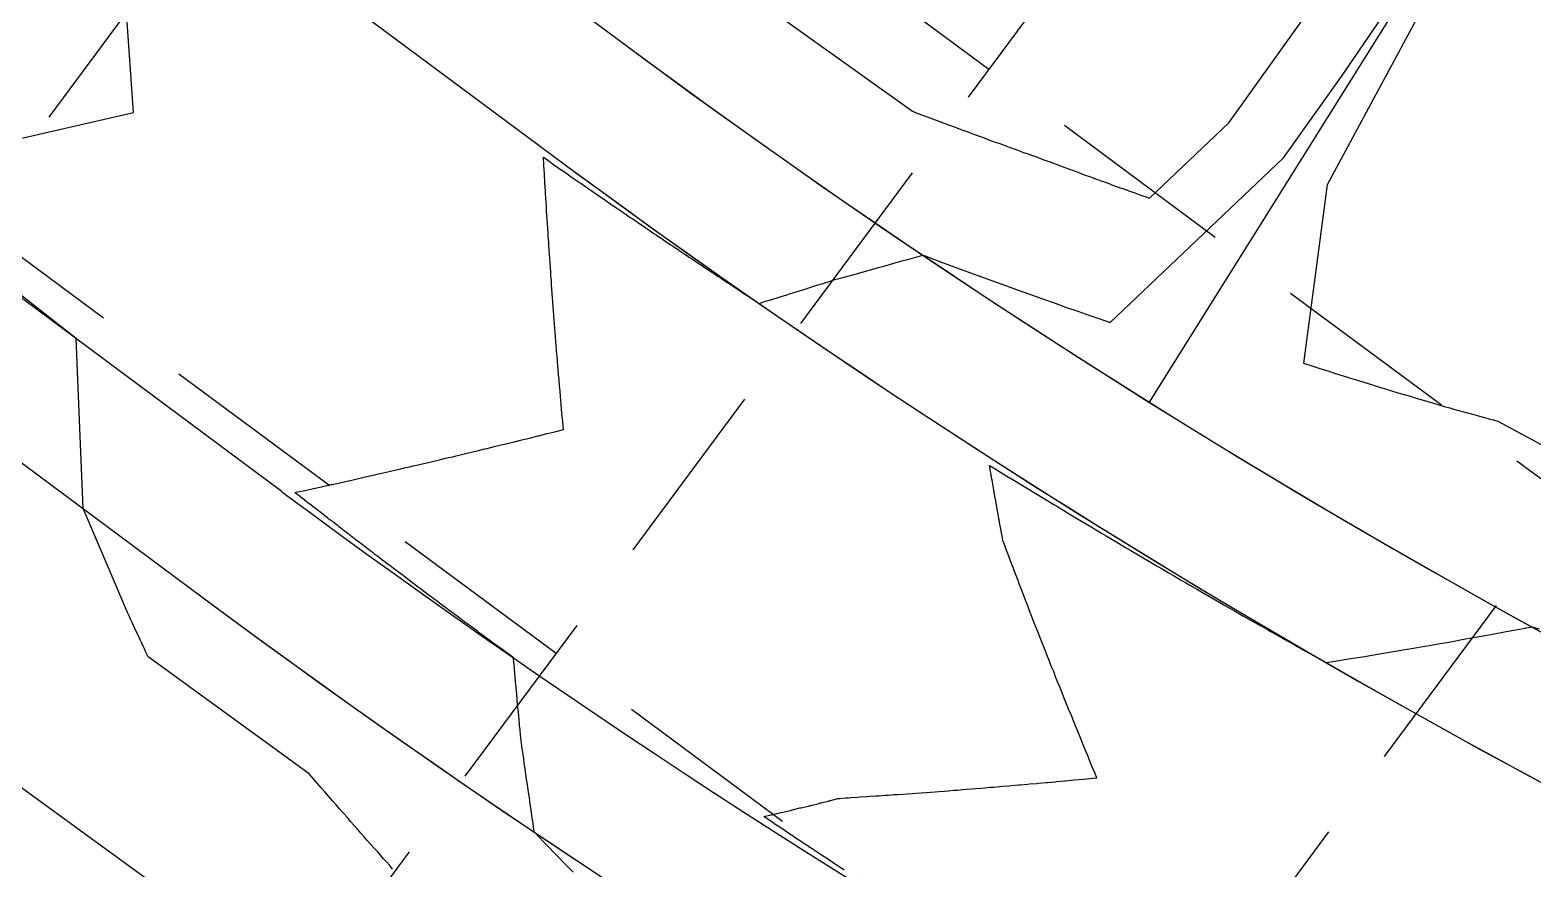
# Model space of a CAD drawing. Header units: feet. Extents: x 2260 to 6199, y 3666 to 7344.
# Drawn here: x 4179.4 to 4287.5, y 5823.5 to 5883.8 of the extents above; entities that cross this region are included whole.
import ezdxf

# ---------------------------------------------------------------- set-up
doc = ezdxf.new("R2010")
doc.units = ezdxf.units.FT
doc.header["$LTSCALE"] = 40
doc.header["$MEASUREMENT"] = 0
doc.linetypes.add('HIDDEN', pattern=[0.375, 0.25, -0.125])
for name, color, linetype in [('EOP-PROP', 4, 'CONTINUOUS'), ('GRID', 254, 'HIDDEN'), ('lots-line', 4, 'CONTINUOUS'), ('PC', 43, 'CONTINUOUS'), ('ST-ROW', 2, 'CONTINUOUS')]:
    doc.layers.add(name, color=color, linetype=linetype)

msp = doc.modelspace()

# ---------------------------------------------------------------- linework, layer by layer
at = {"layer": 'EOP-PROP', "color": 7}
for p, q in [((4065.64, 5987.29), (4216.03, 5875.51)), ((4065.64, 5987.29), (4216.03, 5875.51)), ((4036.86, 5970.06), (4197.54, 5850.63)), ((4036.86, 5970.06), (4197.54, 5850.63))]:
    msp.add_line(p, q, dxfattribs=at)
for radius, end in [(584.5, 265.40063), (584.5, 275.17282), (615.5, 263.30979), (615.5, 263.30979)]:
    msp.add_arc((4564.71, 6344.61), radius, 233.37652, end, dxfattribs=at)
at = {"layer": 'GRID', "linetype": 'HIDDEN', "ltscale": 1.35}
for p, q in [((3115.04, 6721.11), (5717.47, 4791.93)), ((3083.92, 6679.13), (5686.35, 4749.96)), ((4610.88, 6457.77), (3521.7, 4988.47)), ((4652.86, 6426.65), (3563.67, 4957.35)), ((4694.83, 6395.54), (3605.65, 4926.24))]:
    msp.add_line(p, q, dxfattribs=at)
at = {"layer": 'lots-line', "color": 7}
msp.add_line((4259.91, 5857.05), (4320.87, 5954.56), dxfattribs=at)
msp.add_line((4259.91, 5857.05), (4320.87, 5954.56), dxfattribs=at)
at = {"layer": 'PC', "color": 43, "flags": 128}
for points, elevation in [([(4226.63, 5889.58), (4242.85, 5877.97), (4243.19, 5877.84), (4243.52, 5877.71), (4243.85, 5877.59), (4244.18, 5877.47), (4244.5, 5877.35), (4244.82, 5877.23), (4245.13, 5877.11), (4245.44, 5877), (4245.74, 5876.89), (4246.04, 5876.78), (4246.33, 5876.67), (4246.62, 5876.56), (4246.91, 5876.46), (4247.19, 5876.35), (4247.47, 5876.25), (4247.75, 5876.15), (4248.02, 5876.05), (4248.28, 5875.95), (4248.55, 5875.85), (4248.81, 5875.76), (4249.07, 5875.67), (4249.32, 5875.57), (4249.57, 5875.48), (4249.82, 5875.39), (4250.07, 5875.3), (4250.31, 5875.22), (4250.55, 5875.13), (4250.78, 5875.04), (4251.01, 5874.96), (4251.24, 5874.88), (4251.34, 5874.84), (4251.77, 5874.69), (4252.3, 5874.49), (4252.81, 5874.3), (4253.32, 5874.11), (4253.81, 5873.93), (4254.28, 5873.75), (4254.75, 5873.58), (4255.2, 5873.41), (4255.65, 5873.25), (4256.08, 5873.09), (4256.5, 5872.94), (4256.92, 5872.79), (4257.32, 5872.64), (4257.72, 5872.5), (4258.1, 5872.36), (4258.48, 5872.23), (4258.85, 5872.1), (4259.21, 5871.97), (4259.56, 5871.85), (4259.91, 5871.73), (4265.59, 5877.14), (4286.48, 5906.32)], 552), ([(4226.63, 5889.58), (4242.85, 5877.97), (4243.19, 5877.84), (4243.52, 5877.71), (4243.85, 5877.59), (4244.18, 5877.47), (4244.5, 5877.35), (4244.82, 5877.23), (4245.13, 5877.11), (4245.44, 5877), (4245.74, 5876.89), (4246.04, 5876.78), (4246.33, 5876.67), (4246.62, 5876.56), (4246.91, 5876.46), (4247.19, 5876.35), (4247.47, 5876.25), (4247.75, 5876.15), (4248.02, 5876.05), (4248.28, 5875.95), (4248.55, 5875.85), (4248.81, 5875.76), (4249.07, 5875.67), (4249.32, 5875.57), (4249.57, 5875.48), (4249.82, 5875.39), (4250.07, 5875.3), (4250.31, 5875.22), (4250.55, 5875.13), (4250.78, 5875.04), (4251.01, 5874.96), (4251.24, 5874.88), (4251.34, 5874.84), (4251.77, 5874.69), (4252.3, 5874.49), (4252.81, 5874.3), (4253.32, 5874.11), (4253.81, 5873.93), (4254.28, 5873.75), (4254.75, 5873.58), (4255.2, 5873.41), (4255.65, 5873.25), (4256.08, 5873.09), (4256.5, 5872.94), (4256.92, 5872.79), (4257.32, 5872.64), (4257.72, 5872.5), (4258.1, 5872.36), (4258.48, 5872.23), (4258.85, 5872.1), (4259.21, 5871.97), (4259.56, 5871.85), (4259.91, 5871.73), (4265.59, 5877.14), (4286.48, 5906.32)], 552), ([(4218.46, 5823.27), (4218.12, 5823.62), (4217.77, 5823.97), (4217.43, 5824.33), (4217.08, 5824.69), (4216.73, 5825.06), (4216.37, 5825.43), (4216.01, 5825.81), (4215.68, 5826.16), (4215.67, 5826.21), (4215.67, 5826.22), (4215.56, 5826.92), (4215.56, 5826.96), (4215.55, 5827.01), (4215.45, 5827.7), (4215.36, 5828.32), (4215.34, 5828.45), (4215.32, 5828.59), (4215.23, 5829.19), (4215.15, 5829.72), (4215.12, 5829.93), (4215.09, 5830.16), (4215.02, 5830.67), (4214.95, 5831.13), (4214.91, 5831.42), (4214.87, 5831.74), (4214.81, 5832.16), (4214.75, 5832.53), (4214.7, 5832.9), (4214.69, 5833.18), (4214.65, 5833.47), (4214.65, 5833.55), (4214.64, 5833.61), (4214.61, 5833.87), (4214.58, 5834.27), (4214.54, 5834.72), (4214.52, 5834.94), (4214.5, 5835.13), (4214.45, 5835.6), (4214.41, 5836.12), (4214.39, 5836.26), (4214.34, 5836.82), (4214.33, 5836.92), (4214.33, 5837.01), (4214.27, 5837.58), (4214.22, 5838.22), (4214.22, 5838.25), (4214.21, 5838.27), (4214.18, 5838.68), (4214.06, 5838.77), (4213.73, 5839.01), (4213.72, 5839.02), (4213.71, 5839.03), (4213.38, 5839.27), (4213.06, 5839.5), (4213.04, 5839.52), (4213.01, 5839.54), (4212.69, 5839.77), (4212.39, 5839.99), (4212.35, 5840.02), (4212.31, 5840.05), (4212.01, 5840.27), (4211.72, 5840.49), (4211.67, 5840.53), (4211.62, 5840.57), (4211.33, 5840.78), (4211.06, 5840.98), (4210.99, 5841.03), (4210.92, 5841.08), (4210.65, 5841.28), (4210.39, 5841.47), (4210.31, 5841.54), (4210.22, 5841.6), (4209.97, 5841.79), (4209.88, 5841.86), (4209.63, 5842.04), (4209.53, 5842.12), (4209.29, 5842.29), (4209.06, 5842.47), (4208.95, 5842.55), (4208.84, 5842.63), (4208.61, 5842.8), (4208.39, 5842.96), (4208.27, 5843.06), (4208.14, 5843.15), (4207.93, 5843.31), (4207.8, 5843.41), (4207.59, 5843.57), (4207.4, 5843.71), (4207.25, 5843.82), (4207.1, 5843.93), (4206.92, 5844.07), (4206.76, 5844.19), (4206.58, 5844.33), (4206.41, 5844.46), (4206.24, 5844.59), (4206.07, 5844.72), (4205.9, 5844.84), (4205.72, 5844.98), (4205.56, 5845.1), (4205.38, 5845.24), (4205.23, 5845.35), (4205.08, 5845.46), (4204.89, 5845.61), (4204.69, 5845.76), (4204.55, 5845.87), (4204.42, 5845.96), (4204.21, 5846.12), (4204.09, 5846.22), (4203.88, 5846.38), (4203.76, 5846.47), (4203.54, 5846.64), (4203.31, 5846.82), (4203.2, 5846.9), (4203.1, 5846.97), (4202.87, 5847.15), (4202.62, 5847.34), (4202.53, 5847.41), (4202.45, 5847.48), (4202.2, 5847.67), (4201.93, 5847.87), (4201.86, 5847.93), (4201.59, 5848.13), (4201.52, 5848.19), (4201.25, 5848.4), (4201.19, 5848.45), (4200.91, 5848.66), (4200.85, 5848.7), (4200.8, 5848.74), (4200.52, 5848.96), (4200.22, 5849.19), (4200.18, 5849.22), (4200.15, 5849.25), (4199.85, 5849.48), (4199.54, 5849.72), (4199.51, 5849.74), (4199.49, 5849.76), (4199.18, 5850), (4199.17, 5850.01), (4198.85, 5850.26), (4198.84, 5850.27), (4198.51, 5850.52), (4198.46, 5850.56), (4198.55, 5850.58), (4198.55, 5850.58), (4198.56, 5850.58), (4199.18, 5850.72), (4199.21, 5850.72), (4199.81, 5850.86), (4200.38, 5850.98), (4200.44, 5850.99), (4200.98, 5851.11), (4201.07, 5851.13), (4201.15, 5851.15), (4201.69, 5851.27), (4202.2, 5851.38), (4202.32, 5851.41), (4202.45, 5851.44), (4202.94, 5851.55), (4203.41, 5851.66), (4203.57, 5851.69), (4203.74, 5851.73), (4204.2, 5851.84), (4204.38, 5851.88), (4204.82, 5851.98), (4205.23, 5852.07), (4205.44, 5852.12), (4205.83, 5852.21), (4206.07, 5852.27), (4206.32, 5852.33), (4206.69, 5852.41), (4206.96, 5852.48), (4207.32, 5852.56), (4207.61, 5852.63), (4207.94, 5852.7), (4208.25, 5852.77), (4208.56, 5852.85), (4208.85, 5852.91), (4209.18, 5853), (4209.54, 5853.08), (4209.81, 5853.14), (4210.06, 5853.2), (4210.43, 5853.29), (4210.82, 5853.39), (4211.05, 5853.44), (4211.46, 5853.54), (4211.67, 5853.59), (4212.11, 5853.7), (4212.29, 5853.74), (4212.46, 5853.78), (4212.91, 5853.89), (4213.39, 5854.01), (4213.53, 5854.04), (4214.03, 5854.17), (4214.15, 5854.19), (4214.67, 5854.32), (4214.77, 5854.35), (4215.31, 5854.48), (4215.39, 5854.5), (4215.95, 5854.64), (4216, 5854.65), (4216.58, 5854.8), (4216.62, 5854.81), (4217.22, 5854.96), (4217.24, 5854.96), (4217.77, 5855.1), (4217.72, 5855.62), (4217.72, 5855.64), (4217.66, 5856.24), (4217.66, 5856.28), (4217.61, 5856.86), (4217.6, 5856.91), (4217.56, 5857.48), (4217.55, 5857.55), (4217.5, 5858.09), (4217.49, 5858.19), (4217.45, 5858.71), (4217.44, 5858.83), (4217.4, 5859.33), (4217.39, 5859.46), (4217.35, 5859.94), (4217.34, 5860.1), (4217.3, 5860.56), (4217.28, 5860.74), (4217.25, 5861.18), (4217.23, 5861.37), (4217.2, 5861.79), (4217.18, 5862.01), (4217.15, 5862.41), (4217.13, 5862.65), (4217.1, 5863.03), (4217.08, 5863.28), (4217.06, 5863.64), (4217.04, 5863.92), (4217.01, 5864.26), (4216.99, 5864.55), (4216.96, 5864.87), (4216.94, 5865.19), (4216.92, 5865.49), (4216.9, 5865.82), (4216.87, 5866.1), (4216.85, 5866.46), (4216.83, 5866.72), (4216.81, 5867.1), (4216.79, 5867.34), (4216.76, 5867.73), (4216.75, 5867.95), (4216.72, 5868.36), (4216.71, 5868.56), (4216.68, 5869), (4216.66, 5869.18), (4216.64, 5869.63), (4216.62, 5869.79), (4216.6, 5870.27), (4216.58, 5870.41), (4216.55, 5870.9), (4216.55, 5871.02), (4216.52, 5871.54), (4216.51, 5871.64), (4216.48, 5872.17), (4216.47, 5872.25), (4216.44, 5872.8), (4216.43, 5872.86), (4216.4, 5873.44), (4216.4, 5873.48), (4216.36, 5874.07), (4216.36, 5874.09), (4216.33, 5874.66), (4216.64, 5874.45), (4216.96, 5874.22), (4216.97, 5874.21), (4216.98, 5874.2), (4217.3, 5873.98), (4217.6, 5873.77), (4217.63, 5873.75), (4217.93, 5873.55), (4217.96, 5873.52), (4218, 5873.5), (4218.29, 5873.29), (4218.33, 5873.26), (4218.62, 5873.06), (4218.9, 5872.87), (4218.95, 5872.83), (4219.01, 5872.79), (4219.29, 5872.6), (4219.55, 5872.42), (4219.62, 5872.38), (4219.69, 5872.33), (4219.95, 5872.15), (4220.03, 5872.09), (4220.28, 5871.92), (4220.52, 5871.75), (4220.61, 5871.69), (4220.71, 5871.62), (4220.94, 5871.46), (4221.05, 5871.39), (4221.28, 5871.23), (4221.5, 5871.08), (4221.61, 5871.01), (4221.82, 5870.86), (4221.94, 5870.78), (4222.06, 5870.69), (4222.27, 5870.55), (4222.47, 5870.41), (4222.61, 5870.32), (4222.75, 5870.23), (4222.94, 5870.1), (4223.09, 5870), (4223.27, 5869.87), (4223.45, 5869.75), (4223.61, 5869.65), (4223.78, 5869.53), (4223.94, 5869.42), (4224.11, 5869.31), (4224.27, 5869.19), (4224.43, 5869.09), (4224.61, 5868.97), (4224.79, 5868.84), (4224.94, 5868.74), (4225.09, 5868.64), (4225.27, 5868.52), (4225.47, 5868.38), (4225.61, 5868.29), (4225.74, 5868.2), (4225.94, 5868.07), (4226.16, 5867.92), (4226.28, 5867.84), (4226.5, 5867.7), (4226.61, 5867.62), (4226.84, 5867.47), (4226.95, 5867.4), (4227.05, 5867.33), (4227.28, 5867.17), (4227.52, 5867.01), (4227.62, 5866.95), (4227.87, 5866.78), (4227.95, 5866.72), (4228.21, 5866.55), (4228.29, 5866.5), (4228.36, 5866.45), (4228.62, 5866.28), (4228.9, 5866.1), (4228.96, 5866.06), (4229.02, 5866.02), (4229.29, 5865.83), (4229.58, 5865.64), (4229.63, 5865.61), (4229.68, 5865.58), (4229.97, 5865.39), (4230.27, 5865.19), (4230.3, 5865.17), (4230.33, 5865.15), (4230.64, 5864.95), (4230.66, 5864.93), (4230.98, 5864.73), (4231.3, 5864.51), (4231.31, 5864.51), (4231.32, 5864.5), (4231.65, 5864.28), (4231.83, 5864.16), (4232.11, 5864.25), (4232.13, 5864.26), (4232.74, 5864.44), (4233.28, 5864.61), (4233.36, 5864.63), (4233.44, 5864.66), (4233.98, 5864.83), (4234.1, 5864.86), (4234.6, 5865.02), (4235.05, 5865.16), (4235.22, 5865.21), (4235.41, 5865.27), (4235.84, 5865.41), (4236.22, 5865.53), (4236.46, 5865.6), (4236.61, 5865.65), (4236.72, 5865.69), (4237.27, 5865.87), (4237.86, 5866.03), (4238.74, 5866.27), (4239.34, 5866.43), (4240.42, 5866.74), (4240.81, 5866.84), (4242.1, 5867.21), (4242.28, 5867.26), (4242.43, 5867.3), (4243.6, 5867.63), (4243.71, 5867.59), (4244.76, 5867.2), (4245.78, 5866.82), (4246.77, 5866.46), (4247.75, 5866.1), (4248.69, 5865.76), (4249.62, 5865.42), (4250.53, 5865.09), (4251.41, 5864.78), (4252.27, 5864.47), (4253.12, 5864.17), (4253.94, 5863.87), (4254.75, 5863.59), (4255.54, 5863.31), (4256.32, 5863.04), (4257.07, 5862.78), (4269.53, 5874.63), (4273.71, 5880.47), (4283.75, 5895.18)], 551), ([(4218.46, 5823.27), (4218.12, 5823.62), (4217.77, 5823.97), (4217.43, 5824.33), (4217.08, 5824.69), (4216.73, 5825.06), (4216.37, 5825.43), (4216.01, 5825.81), (4215.68, 5826.16), (4215.67, 5826.21), (4215.67, 5826.22), (4215.56, 5826.92), (4215.56, 5826.96), (4215.55, 5827.01), (4215.45, 5827.7), (4215.36, 5828.32), (4215.34, 5828.45), (4215.32, 5828.59), (4215.23, 5829.19), (4215.15, 5829.72), (4215.12, 5829.93), (4215.09, 5830.16), (4215.02, 5830.67), (4214.95, 5831.13), (4214.91, 5831.42), (4214.87, 5831.74), (4214.81, 5832.16), (4214.75, 5832.53), (4214.7, 5832.9), (4214.69, 5833.18), (4214.65, 5833.47), (4214.65, 5833.55), (4214.64, 5833.61), (4214.61, 5833.87), (4214.58, 5834.27), (4214.54, 5834.72), (4214.52, 5834.94), (4214.5, 5835.13), (4214.45, 5835.6), (4214.41, 5836.12), (4214.39, 5836.26), (4214.34, 5836.82), (4214.33, 5836.92), (4214.33, 5837.01), (4214.27, 5837.58), (4214.22, 5838.22), (4214.22, 5838.25), (4214.21, 5838.27), (4214.18, 5838.68), (4214.06, 5838.77), (4213.73, 5839.01), (4213.72, 5839.02), (4213.71, 5839.03), (4213.38, 5839.27), (4213.06, 5839.5), (4213.04, 5839.52), (4213.01, 5839.54), (4212.69, 5839.77), (4212.39, 5839.99), (4212.35, 5840.02), (4212.31, 5840.05), (4212.01, 5840.27), (4211.72, 5840.49), (4211.67, 5840.53), (4211.62, 5840.57), (4211.33, 5840.78), (4211.06, 5840.98), (4210.99, 5841.03), (4210.92, 5841.08), (4210.65, 5841.28), (4210.39, 5841.47), (4210.31, 5841.54), (4210.22, 5841.6), (4209.97, 5841.79), (4209.88, 5841.86), (4209.63, 5842.04), (4209.53, 5842.12), (4209.29, 5842.29), (4209.06, 5842.47), (4208.95, 5842.55), (4208.84, 5842.63), (4208.61, 5842.8), (4208.39, 5842.96), (4208.27, 5843.06), (4208.14, 5843.15), (4207.93, 5843.31), (4207.8, 5843.41), (4207.59, 5843.57), (4207.4, 5843.71), (4207.25, 5843.82), (4207.1, 5843.93), (4206.92, 5844.07), (4206.76, 5844.19), (4206.58, 5844.33), (4206.41, 5844.46), (4206.24, 5844.59), (4206.07, 5844.72), (4205.9, 5844.84), (4205.72, 5844.98), (4205.56, 5845.1), (4205.38, 5845.24), (4205.23, 5845.35), (4205.08, 5845.46), (4204.89, 5845.61), (4204.69, 5845.76), (4204.55, 5845.87), (4204.42, 5845.96), (4204.21, 5846.12), (4204.09, 5846.22), (4203.88, 5846.38), (4203.76, 5846.47), (4203.54, 5846.64), (4203.31, 5846.82), (4203.2, 5846.9), (4203.1, 5846.97), (4202.87, 5847.15), (4202.62, 5847.34), (4202.53, 5847.41), (4202.45, 5847.48), (4202.2, 5847.67), (4201.93, 5847.87), (4201.86, 5847.93), (4201.59, 5848.13), (4201.52, 5848.19), (4201.25, 5848.4), (4201.19, 5848.45), (4200.91, 5848.66), (4200.85, 5848.7), (4200.8, 5848.74), (4200.52, 5848.96), (4200.22, 5849.19), (4200.18, 5849.22), (4200.15, 5849.25), (4199.85, 5849.48), (4199.54, 5849.72), (4199.51, 5849.74), (4199.49, 5849.76), (4199.18, 5850), (4199.17, 5850.01), (4198.85, 5850.26), (4198.84, 5850.27), (4198.51, 5850.52), (4198.46, 5850.56), (4198.55, 5850.58), (4198.55, 5850.58), (4198.56, 5850.58), (4199.18, 5850.72), (4199.21, 5850.72), (4199.81, 5850.86), (4200.38, 5850.98), (4200.44, 5850.99), (4200.98, 5851.11), (4201.07, 5851.13), (4201.15, 5851.15), (4201.69, 5851.27), (4202.2, 5851.38), (4202.32, 5851.41), (4202.45, 5851.44), (4202.94, 5851.55), (4203.41, 5851.66), (4203.57, 5851.69), (4203.74, 5851.73), (4204.2, 5851.84), (4204.38, 5851.88), (4204.82, 5851.98), (4205.23, 5852.07), (4205.44, 5852.12), (4205.83, 5852.21), (4206.07, 5852.27), (4206.32, 5852.33), (4206.69, 5852.41), (4206.96, 5852.48), (4207.32, 5852.56), (4207.61, 5852.63), (4207.94, 5852.7), (4208.25, 5852.77), (4208.56, 5852.85), (4208.85, 5852.91), (4209.18, 5853), (4209.54, 5853.08), (4209.81, 5853.14), (4210.06, 5853.2), (4210.43, 5853.29), (4210.82, 5853.39), (4211.05, 5853.44), (4211.46, 5853.54), (4211.67, 5853.59), (4212.11, 5853.7), (4212.29, 5853.74), (4212.46, 5853.78), (4212.91, 5853.89), (4213.39, 5854.01), (4213.53, 5854.04), (4214.03, 5854.17), (4214.15, 5854.19), (4214.67, 5854.32), (4214.77, 5854.35), (4215.31, 5854.48), (4215.39, 5854.5), (4215.95, 5854.64), (4216, 5854.65), (4216.58, 5854.8), (4216.62, 5854.81), (4217.22, 5854.96), (4217.24, 5854.96), (4217.77, 5855.1), (4217.72, 5855.62), (4217.72, 5855.64), (4217.66, 5856.24), (4217.66, 5856.28), (4217.61, 5856.86), (4217.6, 5856.91), (4217.56, 5857.48), (4217.55, 5857.55), (4217.5, 5858.09), (4217.49, 5858.19), (4217.45, 5858.71), (4217.44, 5858.83), (4217.4, 5859.33), (4217.39, 5859.46), (4217.35, 5859.94), (4217.34, 5860.1), (4217.3, 5860.56), (4217.28, 5860.74), (4217.25, 5861.18), (4217.23, 5861.37), (4217.2, 5861.79), (4217.18, 5862.01), (4217.15, 5862.41), (4217.13, 5862.65), (4217.1, 5863.03), (4217.08, 5863.28), (4217.06, 5863.64), (4217.04, 5863.92), (4217.01, 5864.26), (4216.99, 5864.55), (4216.96, 5864.87), (4216.94, 5865.19), (4216.92, 5865.49), (4216.9, 5865.82), (4216.87, 5866.1), (4216.85, 5866.46), (4216.83, 5866.72), (4216.81, 5867.1), (4216.79, 5867.34), (4216.76, 5867.73), (4216.75, 5867.95), (4216.72, 5868.36), (4216.71, 5868.56), (4216.68, 5869), (4216.66, 5869.18), (4216.64, 5869.63), (4216.62, 5869.79), (4216.6, 5870.27), (4216.58, 5870.41), (4216.55, 5870.9), (4216.55, 5871.02), (4216.52, 5871.54), (4216.51, 5871.64), (4216.48, 5872.17), (4216.47, 5872.25), (4216.44, 5872.8), (4216.43, 5872.86), (4216.4, 5873.44), (4216.4, 5873.48), (4216.36, 5874.07), (4216.36, 5874.09), (4216.33, 5874.66), (4216.64, 5874.45), (4216.96, 5874.22), (4216.97, 5874.21), (4216.98, 5874.2), (4217.3, 5873.98), (4217.6, 5873.77), (4217.63, 5873.75), (4217.93, 5873.55), (4217.96, 5873.52), (4218, 5873.5), (4218.29, 5873.29), (4218.33, 5873.26), (4218.62, 5873.06), (4218.9, 5872.87), (4218.95, 5872.83), (4219.01, 5872.79), (4219.29, 5872.6), (4219.55, 5872.42), (4219.62, 5872.38), (4219.69, 5872.33), (4219.95, 5872.15), (4220.03, 5872.09), (4220.28, 5871.92), (4220.52, 5871.75), (4220.61, 5871.69), (4220.71, 5871.62), (4220.94, 5871.46), (4221.05, 5871.39), (4221.28, 5871.23), (4221.5, 5871.08), (4221.61, 5871.01), (4221.82, 5870.86), (4221.94, 5870.78), (4222.06, 5870.69), (4222.27, 5870.55), (4222.47, 5870.41), (4222.61, 5870.32), (4222.75, 5870.23), (4222.94, 5870.1), (4223.09, 5870), (4223.27, 5869.87), (4223.45, 5869.75), (4223.61, 5869.65), (4223.78, 5869.53), (4223.94, 5869.42), (4224.11, 5869.31), (4224.27, 5869.19), (4224.43, 5869.09), (4224.61, 5868.97), (4224.79, 5868.84), (4224.94, 5868.74), (4225.09, 5868.64), (4225.27, 5868.52), (4225.47, 5868.38), (4225.61, 5868.29), (4225.74, 5868.2), (4225.94, 5868.07), (4226.16, 5867.92), (4226.28, 5867.84), (4226.5, 5867.7), (4226.61, 5867.62), (4226.84, 5867.47), (4226.95, 5867.4), (4227.05, 5867.33), (4227.28, 5867.17), (4227.52, 5867.01), (4227.62, 5866.95), (4227.87, 5866.78), (4227.95, 5866.72), (4228.21, 5866.55), (4228.29, 5866.5), (4228.36, 5866.45), (4228.62, 5866.28), (4228.9, 5866.1), (4228.96, 5866.06), (4229.02, 5866.02), (4229.29, 5865.83), (4229.58, 5865.64), (4229.63, 5865.61), (4229.68, 5865.58), (4229.97, 5865.39), (4230.27, 5865.19), (4230.3, 5865.17), (4230.33, 5865.15), (4230.64, 5864.95), (4230.66, 5864.93), (4230.98, 5864.73), (4231.3, 5864.51), (4231.31, 5864.51), (4231.32, 5864.5), (4231.65, 5864.28), (4231.83, 5864.16), (4232.11, 5864.25), (4232.13, 5864.26), (4232.74, 5864.44), (4233.28, 5864.61), (4233.36, 5864.63), (4233.44, 5864.66), (4233.98, 5864.83), (4234.1, 5864.86), (4234.6, 5865.02), (4235.05, 5865.16), (4235.22, 5865.21), (4235.41, 5865.27), (4235.84, 5865.41), (4236.22, 5865.53), (4236.46, 5865.6), (4236.61, 5865.65), (4236.72, 5865.69), (4237.27, 5865.87), (4237.86, 5866.03), (4238.74, 5866.27), (4239.34, 5866.43), (4240.42, 5866.74), (4240.81, 5866.84), (4242.1, 5867.21), (4242.28, 5867.26), (4242.43, 5867.3), (4243.6, 5867.63), (4243.71, 5867.59), (4244.76, 5867.2), (4245.78, 5866.82), (4246.77, 5866.46), (4247.75, 5866.1), (4248.69, 5865.76), (4249.62, 5865.42), (4250.53, 5865.09), (4251.41, 5864.78), (4252.27, 5864.47), (4253.12, 5864.17), (4253.94, 5863.87), (4254.75, 5863.59), (4255.54, 5863.31), (4256.32, 5863.04), (4257.07, 5862.78), (4269.53, 5874.63), (4273.71, 5880.47), (4283.75, 5895.18)], 551), ([(4176.83, 5875.59), (4186.85, 5877.89), (4186.2, 5887.48)], 552), ([(4176.83, 5875.59), (4186.85, 5877.89), (4186.2, 5887.48)], 552), ([(4279.46, 5885.26), (4272.68, 5872.68), (4270.97, 5859.87), (4271.56, 5859.68), (4272.14, 5859.49), (4272.71, 5859.31), (4273.27, 5859.13), (4273.81, 5858.96), (4274.34, 5858.79), (4274.86, 5858.63), (4275.37, 5858.47), (4275.86, 5858.32), (4276.35, 5858.17), (4276.83, 5858.02), (4277.29, 5857.88), (4277.75, 5857.74), (4278.2, 5857.61), (4278.64, 5857.48), (4279.07, 5857.35), (4279.49, 5857.22), (4279.9, 5857.1), (4280.31, 5856.99), (4280.7, 5856.87), (4281.09, 5856.76), (4281.48, 5856.65), (4281.85, 5856.54), (4282.22, 5856.44), (4282.58, 5856.34), (4282.94, 5856.24), (4283.29, 5856.15), (4283.63, 5856.05), (4283.97, 5855.96), (4284.3, 5855.87), (4284.63, 5855.79), (4284.95, 5855.7), (4310.38, 5841.99)], 551), ([(4279.46, 5885.26), (4272.68, 5872.68), (4270.97, 5859.87), (4271.56, 5859.68), (4272.14, 5859.49), (4272.71, 5859.31), (4273.27, 5859.13), (4273.81, 5858.96), (4274.34, 5858.79), (4274.86, 5858.63), (4275.37, 5858.47), (4275.86, 5858.32), (4276.35, 5858.17), (4276.83, 5858.02), (4277.29, 5857.88), (4277.75, 5857.74), (4278.2, 5857.61), (4278.64, 5857.48), (4279.07, 5857.35), (4279.49, 5857.22), (4279.9, 5857.1), (4280.31, 5856.99), (4280.7, 5856.87), (4281.09, 5856.76), (4281.48, 5856.65), (4281.85, 5856.54), (4282.22, 5856.44), (4282.58, 5856.34), (4282.94, 5856.24), (4283.29, 5856.15), (4283.63, 5856.05), (4283.97, 5855.96), (4284.3, 5855.87), (4284.63, 5855.79), (4284.95, 5855.7), (4310.38, 5841.99)], 551), ([(4205.49, 5823.5), (4205.28, 5823.75), (4205.06, 5823.99), (4204.84, 5824.24), (4204.61, 5824.5), (4204.39, 5824.75), (4204.16, 5825.01), (4203.92, 5825.27), (4203.69, 5825.54), (4203.45, 5825.81), (4203.21, 5826.09), (4202.96, 5826.36), (4202.72, 5826.64), (4202.47, 5826.93), (4202.21, 5827.22), (4201.96, 5827.51), (4201.7, 5827.81), (4201.43, 5828.11), (4201.17, 5828.41), (4200.9, 5828.72), (4200.62, 5829.04), (4200.35, 5829.35), (4200.07, 5829.68), (4199.78, 5830), (4199.49, 5830.34), (4187.91, 5838.76), (4187.82, 5838.95), (4187.73, 5839.14), (4187.64, 5839.33), (4187.55, 5839.53), (4187.45, 5839.73), (4187.36, 5839.94), (4187.26, 5840.15), (4187.16, 5840.36), (4187.06, 5840.57), (4186.96, 5840.79), (4186.86, 5841.01), (4186.76, 5841.23), (4186.65, 5841.46), (4186.54, 5841.69), (4186.44, 5841.93), (4184.99, 5845.31), (4183.24, 5849.42), (4182.98, 5855.77), (4182.74, 5861.63), (4176.37, 5866.62)], 552), ([(4205.49, 5823.5), (4205.28, 5823.75), (4205.06, 5823.99), (4204.84, 5824.24), (4204.61, 5824.5), (4204.39, 5824.75), (4204.16, 5825.01), (4203.92, 5825.27), (4203.69, 5825.54), (4203.45, 5825.81), (4203.21, 5826.09), (4202.96, 5826.36), (4202.72, 5826.64), (4202.47, 5826.93), (4202.21, 5827.22), (4201.96, 5827.51), (4201.7, 5827.81), (4201.43, 5828.11), (4201.17, 5828.41), (4200.9, 5828.72), (4200.62, 5829.04), (4200.35, 5829.35), (4200.07, 5829.68), (4199.78, 5830), (4199.49, 5830.34), (4187.91, 5838.76), (4187.82, 5838.95), (4187.73, 5839.14), (4187.64, 5839.33), (4187.55, 5839.53), (4187.45, 5839.73), (4187.36, 5839.94), (4187.26, 5840.15), (4187.16, 5840.36), (4187.06, 5840.57), (4186.96, 5840.79), (4186.86, 5841.01), (4186.76, 5841.23), (4186.65, 5841.46), (4186.54, 5841.69), (4186.44, 5841.93), (4184.99, 5845.31), (4183.24, 5849.42), (4182.98, 5855.77), (4182.74, 5861.63), (4176.37, 5866.62)], 552), ([(4237.96, 5823.43), (4237.64, 5823.64), (4237.3, 5823.86), (4237.19, 5823.93), (4237.08, 5824), (4236.74, 5824.23), (4236.39, 5824.45), (4236.3, 5824.52), (4235.94, 5824.75), (4235.85, 5824.81), (4235.76, 5824.87), (4235.4, 5825.1), (4235.4, 5825.1), (4235.4, 5825.11), (4235.05, 5825.34), (4234.98, 5825.38), (4234.92, 5825.43), (4234.57, 5825.66), (4234.2, 5825.91), (4234.15, 5825.94), (4234.11, 5825.97), (4233.74, 5826.22), (4233.7, 5826.24), (4233.32, 5826.5), (4232.92, 5826.76), (4232.91, 5826.78), (4232.89, 5826.79), (4232.49, 5827.06), (4232.49, 5827.06), (4232.18, 5827.27), (4232.7, 5827.39), (4232.7, 5827.39), (4232.71, 5827.39), (4232.71, 5827.39), (4232.71, 5827.39), (4232.72, 5827.39), (4232.72, 5827.39), (4233.39, 5827.56), (4233.4, 5827.56), (4233.41, 5827.56), (4233.42, 5827.56), (4233.43, 5827.56), (4233.43, 5827.57), (4234.08, 5827.72), (4234.09, 5827.72), (4234.11, 5827.73), (4234.12, 5827.73), (4234.13, 5827.73), (4234.15, 5827.74), (4234.77, 5827.89), (4234.78, 5827.89), (4234.8, 5827.9), (4234.82, 5827.9), (4234.84, 5827.9), (4234.86, 5827.91), (4235.45, 5828.05), (4235.47, 5828.06), (4235.5, 5828.06), (4235.52, 5828.07), (4235.54, 5828.08), (4235.56, 5828.08), (4236.14, 5828.22), (4236.16, 5828.23), (4236.19, 5828.23), (4236.21, 5828.24), (4236.24, 5828.25), (4236.27, 5828.25), (4236.82, 5828.39), (4236.85, 5828.4), (4236.88, 5828.4), (4236.91, 5828.41), (4236.94, 5828.42), (4236.97, 5828.43), (4237.5, 5828.56), (4237.53, 5828.57), (4237.57, 5828.57), (4237.6, 5828.58), (4237.61, 5828.58), (4237.61, 5828.58), (4238.08, 5828.61), (4238.27, 5828.63), (4238.46, 5828.64), (4238.92, 5828.67), (4239.13, 5828.68), (4239.57, 5828.71), (4239.8, 5828.73), (4240.22, 5828.76), (4240.47, 5828.77), (4240.88, 5828.8), (4241.14, 5828.82), (4241.53, 5828.85), (4241.81, 5828.87), (4242.18, 5828.89), (4242.48, 5828.91), (4242.83, 5828.94), (4243.15, 5828.96), (4243.48, 5828.99), (4243.82, 5829.01), (4244.14, 5829.03), (4244.48, 5829.06), (4244.79, 5829.08), (4245.15, 5829.11), (4245.44, 5829.13), (4245.82, 5829.17), (4246.09, 5829.18), (4246.49, 5829.22), (4246.74, 5829.24), (4247.15, 5829.27), (4247.39, 5829.29), (4247.82, 5829.32), (4248.03, 5829.34), (4248.48, 5829.38), (4248.68, 5829.39), (4249.15, 5829.43), (4249.33, 5829.45), (4249.82, 5829.49), (4249.98, 5829.5), (4250.48, 5829.55), (4250.63, 5829.56), (4251.15, 5829.61), (4251.27, 5829.62), (4251.81, 5829.66), (4251.92, 5829.67), (4252.47, 5829.72), (4252.57, 5829.73), (4253.14, 5829.78), (4253.21, 5829.79), (4253.8, 5829.84), (4253.86, 5829.85), (4254.46, 5829.91), (4254.51, 5829.91), (4255.13, 5829.97), (4255.15, 5829.97), (4255.79, 5830.03), (4255.8, 5830.03), (4256.11, 5830.06), (4255.99, 5830.34), (4255.99, 5830.36), (4255.74, 5830.95), (4255.51, 5831.51), (4255.48, 5831.58), (4255.25, 5832.14), (4255.03, 5832.67), (4254.98, 5832.81), (4254.76, 5833.34), (4254.55, 5833.84), (4254.48, 5834.03), (4254.28, 5834.53), (4254.08, 5835), (4253.98, 5835.25), (4253.79, 5835.72), (4253.62, 5836.16), (4253.49, 5836.47), (4253.32, 5836.91), (4253.15, 5837.32), (4253.01, 5837.69), (4252.84, 5838.09), (4252.69, 5838.48), (4252.52, 5838.91), (4252.38, 5839.28), (4252.23, 5839.63), (4252.05, 5840.12), (4251.91, 5840.46), (4251.78, 5840.78), (4251.57, 5841.33), (4251.45, 5841.64), (4251.33, 5841.94), (4251.1, 5842.54), (4250.99, 5842.82), (4250.89, 5843.09), (4250.63, 5843.75), (4250.54, 5844), (4250.45, 5844.24), (4250.17, 5844.96), (4250.09, 5845.18), (4250.01, 5845.38), (4249.71, 5846.17), (4249.64, 5846.35), (4249.42, 5846.95), (4249.35, 5847.12), (4249.35, 5847.12), (4249.35, 5847.16), (4249.34, 5847.19), (4249.33, 5847.23), (4249.33, 5847.26), (4249.32, 5847.3), (4249.12, 5848.42), (4249.11, 5848.45), (4249.11, 5848.48), (4249.1, 5848.51), (4249.1, 5848.53), (4249.09, 5848.56), (4249.09, 5848.59), (4249.08, 5848.61), (4249.08, 5848.64), (4249.07, 5848.66), (4249.07, 5848.69), (4249.06, 5848.72), (4248.85, 5849.95), (4248.84, 5849.96), (4248.84, 5849.98), (4248.84, 5850), (4248.84, 5850.02), (4248.83, 5850.03), (4248.83, 5850.05), (4248.83, 5850.07), (4248.82, 5850.08), (4248.82, 5850.1), (4248.82, 5850.12), (4248.81, 5850.13), (4248.58, 5851.47), (4248.58, 5851.48), (4248.58, 5851.48), (4248.58, 5851.49), (4248.58, 5851.5), (4248.58, 5851.5), (4248.57, 5851.51), (4248.57, 5851.52), (4248.57, 5851.52), (4248.57, 5851.53), (4248.57, 5851.54), (4248.57, 5851.54), (4248.4, 5852.5), (4248.96, 5852.16), (4248.99, 5852.15), (4249.77, 5851.67), (4249.84, 5851.63), (4249.91, 5851.59), (4250.7, 5851.11), (4251.41, 5850.68), (4251.56, 5850.6), (4251.67, 5850.53), (4252.16, 5850.23), (4252.34, 5850.12), (4253.02, 5849.71), (4253.23, 5849.58), (4253.87, 5849.19), (4254.48, 5848.82), (4254.73, 5848.67), (4255, 5848.51), (4255.59, 5848.16), (4256.14, 5847.83), (4256.45, 5847.64), (4256.78, 5847.45), (4257.31, 5847.13), (4257.67, 5846.92), (4258.17, 5846.62), (4258.56, 5846.39), (4259.03, 5846.11), (4259.45, 5845.86), (4259.89, 5845.6), (4260.34, 5845.34), (4260.75, 5845.1), (4261.24, 5844.81), (4261.62, 5844.59), (4262.13, 5844.29), (4262.48, 5844.09), (4262.81, 5843.9), (4263.35, 5843.59), (4263.92, 5843.25), (4264.21, 5843.09), (4264.49, 5842.93), (4265.08, 5842.59), (4265.32, 5842.45), (4265.95, 5842.09), (4266.62, 5841.71), (4266.82, 5841.59), (4267, 5841.49), (4267.69, 5841.1), (4268.42, 5840.69), (4268.56, 5840.61), (4268.69, 5840.53), (4269.43, 5840.12), (4269.53, 5840.06), (4270.3, 5839.63), (4270.37, 5839.58), (4271.17, 5839.14), (4272.03, 5838.66), (4272.05, 5838.65), (4272.06, 5838.64), (4272.59, 5838.35), (4273.07, 5838.42), (4274.2, 5838.6), (4274.34, 5838.63), (4275.37, 5838.79), (4275.61, 5838.83), (4275.89, 5838.88), (4276.87, 5839.04), (4277.27, 5839.11), (4278.14, 5839.26), (4278.87, 5839.38), (4279.4, 5839.47), (4280.03, 5839.58), (4280.66, 5839.69), (4281.41, 5839.82), (4281.92, 5839.91), (4282.36, 5839.99), (4283.18, 5840.14), (4284.16, 5840.32), (4284.44, 5840.36), (4285.54, 5840.57), (4285.69, 5840.59), (4286.91, 5840.82), (4286.95, 5840.83), (4286.98, 5840.83), (4287.39, 5840.91), (4287.9, 5840.77)], 550), ([(4237.96, 5823.43), (4237.64, 5823.64), (4237.3, 5823.86), (4237.19, 5823.93), (4237.08, 5824), (4236.74, 5824.23), (4236.39, 5824.45), (4236.3, 5824.52), (4235.94, 5824.75), (4235.85, 5824.81), (4235.76, 5824.87), (4235.4, 5825.1), (4235.4, 5825.1), (4235.4, 5825.11), (4235.05, 5825.34), (4234.98, 5825.38), (4234.92, 5825.43), (4234.57, 5825.66), (4234.2, 5825.91), (4234.15, 5825.94), (4234.11, 5825.97), (4233.74, 5826.22), (4233.7, 5826.24), (4233.32, 5826.5), (4232.92, 5826.76), (4232.91, 5826.78), (4232.89, 5826.79), (4232.49, 5827.06), (4232.49, 5827.06), (4232.18, 5827.27), (4232.7, 5827.39), (4232.7, 5827.39), (4232.71, 5827.39), (4232.71, 5827.39), (4232.71, 5827.39), (4232.72, 5827.39), (4232.72, 5827.39), (4233.39, 5827.56), (4233.4, 5827.56), (4233.41, 5827.56), (4233.42, 5827.56), (4233.43, 5827.56), (4233.43, 5827.57), (4234.08, 5827.72), (4234.09, 5827.72), (4234.11, 5827.73), (4234.12, 5827.73), (4234.13, 5827.73), (4234.15, 5827.74), (4234.77, 5827.89), (4234.78, 5827.89), (4234.8, 5827.9), (4234.82, 5827.9), (4234.84, 5827.9), (4234.86, 5827.91), (4235.45, 5828.05), (4235.47, 5828.06), (4235.5, 5828.06), (4235.52, 5828.07), (4235.54, 5828.08), (4235.56, 5828.08), (4236.14, 5828.22), (4236.16, 5828.23), (4236.19, 5828.23), (4236.21, 5828.24), (4236.24, 5828.25), (4236.27, 5828.25), (4236.82, 5828.39), (4236.85, 5828.4), (4236.88, 5828.4), (4236.91, 5828.41), (4236.94, 5828.42), (4236.97, 5828.43), (4237.5, 5828.56), (4237.53, 5828.57), (4237.57, 5828.57), (4237.6, 5828.58), (4237.61, 5828.58), (4237.61, 5828.58), (4238.08, 5828.61), (4238.27, 5828.63), (4238.46, 5828.64), (4238.92, 5828.67), (4239.13, 5828.68), (4239.57, 5828.71), (4239.8, 5828.73), (4240.22, 5828.76), (4240.47, 5828.77), (4240.88, 5828.8), (4241.14, 5828.82), (4241.53, 5828.85), (4241.81, 5828.87), (4242.18, 5828.89), (4242.48, 5828.91), (4242.83, 5828.94), (4243.15, 5828.96), (4243.48, 5828.99), (4243.82, 5829.01), (4244.14, 5829.03), (4244.48, 5829.06), (4244.79, 5829.08), (4245.15, 5829.11), (4245.44, 5829.13), (4245.82, 5829.17), (4246.09, 5829.18), (4246.49, 5829.22), (4246.74, 5829.24), (4247.15, 5829.27), (4247.39, 5829.29), (4247.82, 5829.32), (4248.03, 5829.34), (4248.48, 5829.38), (4248.68, 5829.39), (4249.15, 5829.43), (4249.33, 5829.45), (4249.82, 5829.49), (4249.98, 5829.5), (4250.48, 5829.55), (4250.63, 5829.56), (4251.15, 5829.61), (4251.27, 5829.62), (4251.81, 5829.66), (4251.92, 5829.67), (4252.47, 5829.72), (4252.57, 5829.73), (4253.14, 5829.78), (4253.21, 5829.79), (4253.8, 5829.84), (4253.86, 5829.85), (4254.46, 5829.91), (4254.51, 5829.91), (4255.13, 5829.97), (4255.15, 5829.97), (4255.79, 5830.03), (4255.8, 5830.03), (4256.11, 5830.06), (4255.99, 5830.34), (4255.99, 5830.36), (4255.74, 5830.95), (4255.51, 5831.51), (4255.48, 5831.58), (4255.25, 5832.14), (4255.03, 5832.67), (4254.98, 5832.81), (4254.76, 5833.34), (4254.55, 5833.84), (4254.48, 5834.03), (4254.28, 5834.53), (4254.08, 5835), (4253.98, 5835.25), (4253.79, 5835.72), (4253.62, 5836.16), (4253.49, 5836.47), (4253.32, 5836.91), (4253.15, 5837.32), (4253.01, 5837.69), (4252.84, 5838.09), (4252.69, 5838.48), (4252.52, 5838.91), (4252.38, 5839.28), (4252.23, 5839.63), (4252.05, 5840.12), (4251.91, 5840.46), (4251.78, 5840.78), (4251.57, 5841.33), (4251.45, 5841.64), (4251.33, 5841.94), (4251.1, 5842.54), (4250.99, 5842.82), (4250.89, 5843.09), (4250.63, 5843.75), (4250.54, 5844), (4250.45, 5844.24), (4250.17, 5844.96), (4250.09, 5845.18), (4250.01, 5845.38), (4249.71, 5846.17), (4249.64, 5846.35), (4249.42, 5846.95), (4249.35, 5847.12), (4249.35, 5847.12), (4249.35, 5847.16), (4249.34, 5847.19), (4249.33, 5847.23), (4249.33, 5847.26), (4249.32, 5847.3), (4249.12, 5848.42), (4249.11, 5848.45), (4249.11, 5848.48), (4249.1, 5848.51), (4249.1, 5848.53), (4249.09, 5848.56), (4249.09, 5848.59), (4249.08, 5848.61), (4249.08, 5848.64), (4249.07, 5848.66), (4249.07, 5848.69), (4249.06, 5848.72), (4248.85, 5849.95), (4248.84, 5849.96), (4248.84, 5849.98), (4248.84, 5850), (4248.84, 5850.02), (4248.83, 5850.03), (4248.83, 5850.05), (4248.83, 5850.07), (4248.82, 5850.08), (4248.82, 5850.1), (4248.82, 5850.12), (4248.81, 5850.13), (4248.58, 5851.47), (4248.58, 5851.48), (4248.58, 5851.48), (4248.58, 5851.49), (4248.58, 5851.5), (4248.58, 5851.5), (4248.57, 5851.51), (4248.57, 5851.52), (4248.57, 5851.52), (4248.57, 5851.53), (4248.57, 5851.54), (4248.57, 5851.54), (4248.4, 5852.5), (4248.96, 5852.16), (4248.99, 5852.15), (4249.77, 5851.67), (4249.84, 5851.63), (4249.91, 5851.59), (4250.7, 5851.11), (4251.41, 5850.68), (4251.56, 5850.6), (4251.67, 5850.53), (4252.16, 5850.23), (4252.34, 5850.12), (4253.02, 5849.71), (4253.23, 5849.58), (4253.87, 5849.19), (4254.48, 5848.82), (4254.73, 5848.67), (4255, 5848.51), (4255.59, 5848.16), (4256.14, 5847.83), (4256.45, 5847.64), (4256.78, 5847.45), (4257.31, 5847.13), (4257.67, 5846.92), (4258.17, 5846.62), (4258.56, 5846.39), (4259.03, 5846.11), (4259.45, 5845.86), (4259.89, 5845.6), (4260.34, 5845.34), (4260.75, 5845.1), (4261.24, 5844.81), (4261.62, 5844.59), (4262.13, 5844.29), (4262.48, 5844.09), (4262.81, 5843.9), (4263.35, 5843.59), (4263.92, 5843.25), (4264.21, 5843.09), (4264.49, 5842.93), (4265.08, 5842.59), (4265.32, 5842.45), (4265.95, 5842.09), (4266.62, 5841.71), (4266.82, 5841.59), (4267, 5841.49), (4267.69, 5841.1), (4268.42, 5840.69), (4268.56, 5840.61), (4268.69, 5840.53), (4269.43, 5840.12), (4269.53, 5840.06), (4270.3, 5839.63), (4270.37, 5839.58), (4271.17, 5839.14), (4272.03, 5838.66), (4272.05, 5838.65), (4272.06, 5838.64), (4272.59, 5838.35), (4273.07, 5838.42), (4274.2, 5838.6), (4274.34, 5838.63), (4275.37, 5838.79), (4275.61, 5838.83), (4275.89, 5838.88), (4276.87, 5839.04), (4277.27, 5839.11), (4278.14, 5839.26), (4278.87, 5839.38), (4279.4, 5839.47), (4280.03, 5839.58), (4280.66, 5839.69), (4281.41, 5839.82), (4281.92, 5839.91), (4282.36, 5839.99), (4283.18, 5840.14), (4284.16, 5840.32), (4284.44, 5840.36), (4285.54, 5840.57), (4285.69, 5840.59), (4286.91, 5840.82), (4286.95, 5840.83), (4286.98, 5840.83), (4287.39, 5840.91), (4287.9, 5840.77)], 550), ([(4204.98, 5810.3), (4167.17, 5837.8)], 553), ([(4204.98, 5810.3), (4167.17, 5837.8)], 553)]:
    msp.add_lwpolyline(points, dxfattribs=dict(at, elevation=elevation))
at = {"layer": 'ST-ROW', "color": 7}
for p, q in [((4068.64, 5996.9), (4221.7, 5883.13)), ((4068.64, 5996.9), (4221.7, 5883.13)), ((4022.76, 5968.7), (4191.87, 5843)), ((4022.76, 5968.7), (4191.87, 5843))]:
    msp.add_line(p, q, dxfattribs=at)
for radius, end in [(575, 265.99559), (575, 275.17282), (625, 263.103), (625, 264.03243)]:
    msp.add_arc((4564.71, 6344.61), radius, 233.37652, end, dxfattribs=at)

doc.saveas('drawing.dxf')
